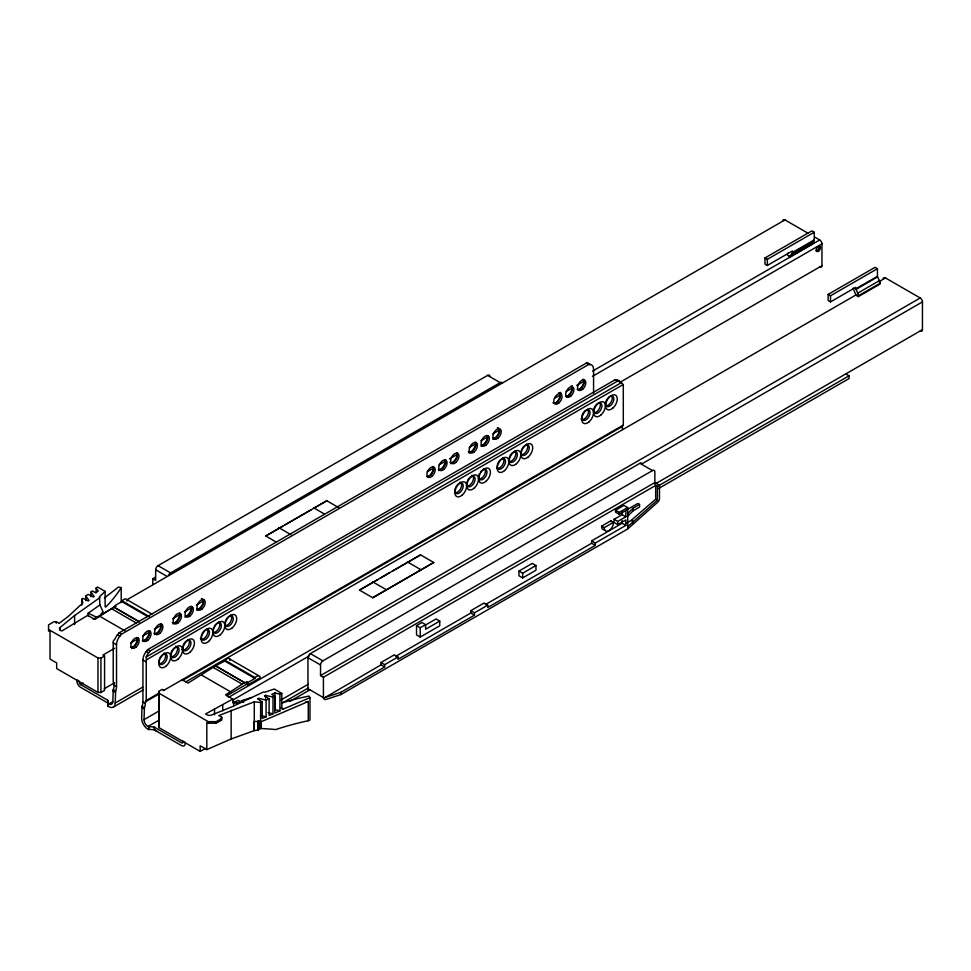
<?xml version="1.0" encoding="UTF-8"?>
<svg xmlns="http://www.w3.org/2000/svg" width="971" height="971" viewBox="0 0 971 971"><rect width="100%" height="100%" fill="white"/><g stroke="black" fill="none" stroke-linecap="round" stroke-linejoin="round"><path stroke-width="1.46" d="M96.117 592.626L96.117 588.074L97.525 586.994L105.111 591.375L105.099 606.183A1.821 0.74 -71.7 0 0 105.171 606.705A1.966 0.801 -72.3 0 0 105.875 606.899L106.057 606.741A216.788 125.162 0 0 0 121.205 587.613L118.474 587.054L104.48 597.918M258.262 729.949L260.58 728.517A5.559 1.808 20.5 0 1 261.223 728.517A256.441 83.457 20.5 0 1 275.776 729.549A213.28 123.135 0 0 1 308.268 720.737L308.268 701.511L260.653 721.963L254.208 721.319L254.208 730.617L258.152 729.961L258.152 720.931M232.724 701.548L235.334 701.79L237.859 700.334L240.189 701.317L237.604 703.101L232.749 702.846L232.749 699.047L205.549 713.988L206.872 714.753A3.738 2.16 0 0 0 211.666 714.996L232.372 706.621L263.396 692.02L264.949 692.262A216.788 125.162 0 0 1 274.223 689.009L281.808 693.391L281.796 708.199A1.881 1.226 -52.2 0 0 283.301 709.061L309.98 697.615L308.996 696.037A216.788 125.162 0 0 0 282.294 702.786M226.813 695.685L246.622 684.252L246.695 681.824L247.884 682.516L254.924 678.45L254.924 677.527L224.726 660.098L224.726 661.008L254.924 678.45M246.622 684.252L247.811 684.931L247.884 682.516M788.051 253.043A4.297 2.476 60 0 0 787.36 254.863L789.739 256.999L791.766 254.293L813.564 241.706A4.297 2.476 60 0 0 814.256 239.873L814.256 232.251L811.877 230.867L764.966 257.958L764.966 264.063L767.345 265.435L792.445 250.943L792.445 252.46A4.297 2.476 60 0 1 791.766 254.293M789.739 256.999L811.55 244.413L813.564 241.706M254.281 701.827L254.281 730.629L231.147 738.955L206.811 749.612L206.811 722.339L208.28 723.189L216.205 723.189L221.485 720.13L221.704 717.205L218.827 715.554L254.281 701.827L260.653 702.47L262.194 701.815L262.194 718.455L266.078 716.792L266.078 700.14L269.113 698.841L269.113 715.481L272.997 713.819L272.997 697.166L274.842 696.377L274.842 713.03L279.927 710.845L279.927 694.192L281.808 693.391M221.485 720.13L221.704 717.205M142.725 687.128L115.197 703.016A8.97 5.183 60 0 1 108.861 706.682L108.036 706.208L108.036 703.465L108.861 703.939A5.608 3.241 60 0 0 112.818 701.645L113.255 689.641A9.346 5.389 -60 0 0 114.141 685.32L113.219 681.411L113.219 642.826A9.346 5.389 -60 0 1 113.437 640.726A11.567 2.597 -39.4 0 1 115.064 638.93A9.346 5.389 -60 0 1 117.442 634.84L118.984 632.934L586.35 363.093L587.892 363.239A9.346 5.389 -60 0 1 590.271 364.574A9.346 5.389 -60 0 1 593.572 369.308L593.572 393.291M115.197 703.016L115.634 691.012A9.346 5.389 -60 0 0 116.52 686.691L116.52 644.732A9.346 5.389 -60 0 1 119.821 636.211L121.351 634.306L588.729 364.465L590.271 364.611L587.892 363.239M159.353 692.918L146.257 700.492L145.322 703.32A9.346 5.389 -60 0 1 144.448 707.653L144.011 719.657A5.608 3.241 60 0 0 147.968 726.514L154.158 727.048L181.541 742.839A1.869 1.08 60 0 0 182.851 742.087L182.851 741.091L185.23 742.463L185.23 743.458A5.231 3.022 60 0 1 181.541 745.594L154.158 729.791L147.968 729.27A8.97 5.183 60 0 1 141.632 718.273L142.069 706.269A9.346 5.389 -60 0 0 142.943 701.948L142.943 659.989A9.346 5.389 -60 0 1 146.257 651.468L147.786 649.563L615.165 379.734L619.073 381.239A9.346 5.389 -60 0 1 621.452 382.586A11.567 9.079 86.3 0 1 623.079 384.637A9.346 5.389 -60 0 1 623.297 386.47L623.297 425.067L622.375 426.451L182.026 680.683M627.642 526.731L657.379 500.186L657.379 486.435L655.668 485.439L323.428 677.248L320.527 675.573L320.527 664.965A3.362 1.942 -60 0 1 322.894 660.85L652.476 470.571A3.362 1.942 -60 0 1 654.855 471.942L654.855 482.551L320.527 675.573M659.394 499.325A3.362 1.942 -60 0 1 657.67 502.262L627.764 528.94L340.942 694.532L326.45 699.363M146.257 700.492L146.257 661.894A9.346 5.389 -60 0 1 146.475 659.795A11.567 9.079 86.3 0 1 146.245 656.942A9.346 5.389 -60 0 1 148.636 652.852L150.165 650.934L617.544 381.105L619.073 381.239M101.178 613.672L103.047 611.706L99.892 604.909L99.467 596.716A216.788 125.162 0 0 0 105.111 591.375M627.642 516.244L633.177 510.758L639.537 507.093L639.537 504.435L633.177 508.112L627.642 513.586M626.331 523.223L631.089 520.48L655.668 499.191L655.668 485.439M60.105 630.373L60.105 627.484L74.609 615.529L99.892 597.614M81.795 605.2L81.795 599.204L82.936 598.318L88.191 601.013L89.029 600.357L85.824 596.073L88.082 594.325L93.337 597.019L94.175 596.364L90.971 592.079L92.342 591.011L95.838 592.82L98.265 590.938L96.117 588.074M88.155 615.93L88.155 613.223L99.892 604.909M60.105 627.484A3.738 2.16 0 0 0 60.518 630.252L61.841 631.016L87.718 615.323L94.879 619.462L113.971 607.081L139.193 621.646M182.16 679.724L188.01 683.111L215.659 665.79L244.898 682.868L246.695 681.824M232.749 699.047L225.575 694.908L244.668 682.54M276.565 542.243L265.751 535.992L326.802 500.745L338.818 507.687M359.501 590.113L420.552 554.866L433.77 562.5L372.718 597.748L359.501 590.113L372.488 582.624M372.718 597.748L433.77 562.5M152.763 584.542L152.763 578.716L155.663 580.391L155.663 569.795A3.362 1.942 -60 0 1 158.042 565.668L487.624 375.389A3.362 1.942 -60 0 1 489.967 376.347M152.763 578.716L155.384 577.199M148.114 616.779L121.861 601.619L121.861 600.709L125.308 598.706L151.925 614.085M168.675 575.16A3.362 1.942 -60 0 1 170.605 572.914L500.174 382.635A3.362 1.942 -60 0 1 502.298 382.914M121.861 601.619L114.809 605.686L115.998 606.377L113.971 607.081M93.228 619.267L114.238 607.142M127.359 599.556L784.956 219.907L808.127 233.283M265.751 535.992L282.634 526.246M285.243 524.741L311.218 509.751M313.815 508.246L326.802 500.745M764.966 257.958L767.345 259.33L814.256 232.251M792.445 252.46L814.256 239.873M789.896 255.846L811.695 243.26M789.739 256.235L811.55 243.648M592.638 371.068L819.706 239.971A3.18 1.833 60 0 1 821.952 243.867L821.952 265.69A3.18 1.833 60 0 1 820.058 267.159M114.663 648.276L102.938 655.049L104.565 655.983L104.565 690.417L100.935 692.517L97.962 692.408L56.682 668.57L56.682 662.938L50.019 659.091L50.019 631.818L48.55 630.968L48.55 624.863L53.83 621.816L56.269 621.695L59.134 623.346L68.48 616.245L82.899 602.882L81.795 599.204M48.55 629.439L97.962 657.974L100.935 658.083L104.565 655.983M130.757 642.923L138.622 638.372M142.555 636.102L150.432 631.563M154.365 629.293L162.23 624.741M172.729 618.685L180.594 614.145M184.526 611.876L192.404 607.336M196.336 605.054L204.201 600.515M427.167 471.785L433.734 467.998M438.977 464.975L445.531 461.189M449.464 458.919L457.341 454.367M469.139 447.558L475.693 443.771M480.948 440.737L487.503 436.95M492.746 433.928L499.3 430.141M554.392 398.341L560.947 394.554M566.202 391.519L572.756 387.732M576.689 385.463L584.554 380.923M592.431 376.372L821.952 243.867M80.581 684.555L107.951 700.358L107.951 703.101L80.581 687.298A5.231 3.022 60 0 1 76.879 680.889L76.879 679.906L79.258 681.278L79.258 682.273A1.869 1.08 60 0 0 80.581 684.555L83.203 683.038M619.971 382.307L821.952 265.69M146.257 656.942L621.452 382.586M146.475 659.795L623.079 384.637M104.249 688.73L114.663 682.71M108.861 703.939L112.782 701.669M113.34 707.131L143.49 689.726M858.328 296.604L858.328 295.839A4.297 2.476 60 0 0 857.636 293.218L855.621 287.404L830.508 301.896L828.129 300.525L828.129 294.419L875.041 267.341L877.42 268.712L877.444 276.565L879.435 280.619A4.297 2.476 60 0 1 880.127 283.253L880.127 284.005L858.328 296.604L855.949 295.22L853.934 290.183A4.297 2.476 60 0 1 853.266 288.059M828.129 294.419L830.508 295.803L877.42 268.712M855.621 288.933L877.42 276.347M205.549 748.423L200.147 751.396L158.868 727.57L158.674 691.425L162.303 689.325L163.929 690.26M855.767 289.504L877.566 276.917M163.286 690.648L623.297 425.067M145.322 701.875L158.431 694.314M857.636 293.218L879.435 280.619M185.849 681.836L856.568 294.601M878.889 281.711L885.455 277.924L920.205 297.988A3.18 1.833 60 0 1 922.45 301.884L922.45 329.655A3.18 1.833 60 0 1 920.205 330.953M224.726 660.098L228.185 658.107L260.058 676.508L260.094 677.843L247.811 684.931M215.659 665.79L224.726 661.008M858.328 295.839L880.127 283.253M375.085 581.119L377.683 579.614M380.28 578.121L389.371 572.866M391.968 571.373L420.552 554.866M144.011 719.657L158.419 711.33M147.968 726.514L158.455 720.47M254.924 677.527L258.383 675.537M228.488 697.348L920.205 297.988M310.344 690.065A3.362 1.942 -60 0 1 307.965 688.694L307.965 657.719A3.362 1.942 -60 0 1 310.344 653.604L639.925 463.325A3.362 1.942 -60 0 1 642.037 463.592M233.064 699.897L309.385 655.838M642.826 463.325L922.45 301.884M158.674 691.425L158.868 693.136L208.28 721.659L216.205 721.659L221.485 718.613M280.607 700.212L308.171 684.3M654.685 484.25L922.45 329.655M485.366 604.605L591.63 543.25L591.63 540.883L595.332 543.02L625.846 525.396L625.846 519.922L617.799 524.571L614.097 522.434L614.097 519.303L617.799 521.439L625.846 516.79L625.846 510.503L619.243 514.327L615.541 512.19L615.541 510.248L623.952 505.393L627.642 507.53L627.764 528.94M281.772 703.332L308.038 688.16M657.379 486.435L849.079 375.801L849.079 378.544L658.666 488.486M416.535 625.64L421.936 622.52L425.626 624.656L425.626 629.244L439.754 621.088L439.754 625.785L420.237 637.049L416.535 634.913L416.535 625.64L420.237 627.776L425.626 624.656M289.661 701.523L309.348 690.15M615.541 510.248L619.243 512.385L627.642 507.53M424.497 625.615L436.052 618.952L439.754 621.088M518.951 571.094L532.278 563.398L535.968 565.535L535.968 570.232L522.653 577.927L518.951 575.791L518.951 571.094L522.653 573.23L535.968 565.535M626.465 509.993L637.826 503.439L639.537 504.435M601.607 526.124L610.832 520.796L613.478 522.325A6.542 3.775 -60 0 1 608.866 530.688A6.542 3.775 -60 0 1 604.253 527.654L601.607 526.124A6.542 3.775 -60 0 0 604.739 529.741M614.097 519.303L622.144 514.654L625.846 516.79M604.253 527.654L613.478 522.325M325.649 699.521A3.435 2.428 -45 0 1 323.561 698.416L380.984 664.88L380.984 662.525L394.262 654.855L397.964 656.991L397.964 659.345L474.467 615.165L474.467 612.822L487.758 605.151L487.758 607.506L595.332 545.386L595.332 543.02M395.561 656.457L470.777 613.029L470.777 610.686L484.056 603.015L487.758 605.151M591.63 540.883L622.144 523.26L625.846 525.396M380.984 662.525L384.674 664.662L397.964 656.991M323.428 677.248L323.428 697.627A3.362 1.942 -60 0 0 323.464 698.076L340.942 692.262L384.674 667.016L384.674 664.662M272.997 697.166L265.569 695.321L264.44 695.806L269.113 698.841M279.927 694.192L274.975 692.966L271.722 694.362L274.842 696.377M308.268 720.737L309.98 720.009L309.98 697.615M251.61 697.481L241.391 700.722L243.563 702.251M266.078 700.14L258.65 698.295L257.521 698.78L262.194 701.815M279.927 710.845L274.975 709.607L274.975 692.966M268.045 712.58L272.997 713.819M261.126 715.554L266.078 716.792M88.155 613.223L96.117 616.986M814.56 236.997L819.706 239.971M819.111 246.877L820.434 247.641M845.777 373.896L849.079 375.801M586.35 363.093L588.729 364.465M615.165 379.734L617.544 381.105M487.624 375.389L500.174 382.635M639.925 463.325L652.476 470.571M654.855 482.551L659.479 485.221L659.479 498.56M655.668 499.191L657.379 500.186M631.089 520.48L632.91 521.524M591.63 543.25L595.332 545.386M313.584 507.748L324.399 513.999M407.335 561.869L420.552 569.504M470.777 610.686L474.467 612.822M470.777 613.029L474.467 615.165M278.968 527.739L290.984 534.681M372.718 581.86L385.924 589.494M380.984 664.88L384.674 667.016M158.042 565.668L170.605 572.914M310.344 653.604L322.894 660.85M155.663 569.795L166.963 576.313M307.965 657.719L320.527 664.965M307.965 688.694L323.428 697.627M121.861 600.709L149.425 616.621M114.202 607.409L139.436 621.974M215.89 666.118L244.898 682.868M111.337 608.611L136.559 623.176M213.025 667.32L242.034 684.07M280.837 707.641L283.301 709.073M100.062 616.464L125.295 631.029M201.75 675.173L230.758 691.922M118.984 632.934L121.351 634.306M147.786 649.563L150.165 650.934M235.334 701.79L237.604 703.101M117.442 634.84L119.821 636.211M146.257 651.468L148.636 652.852M113.219 642.826L116.52 644.732M142.943 659.989L146.257 661.894M114.141 685.32L116.52 686.691M142.943 701.948L145.322 703.32M113.255 689.641L115.634 691.012M142.069 706.269L144.448 707.653M112.818 690.769L115.197 692.141M141.632 707.398L144.011 708.769M206.811 749.612L200.147 745.777L200.147 751.396M229.86 659.066L229.896 660.414M126.983 599.677L127.031 601.013M107.951 700.358L108.036 706.208M830.508 295.803L830.508 301.896M767.345 259.33L767.345 265.435M633.177 508.112L633.177 510.758M633.177 521.148L633.177 523.478M622.375 426.451L622.375 427.908A9.346 5.389 -60 0 0 622.52 429.4M622.144 512.142L622.144 514.654M622.144 520.529L622.144 523.26M619.243 512.385L619.243 514.327M617.799 521.439L617.799 524.571M522.653 573.23L522.653 577.927M420.237 627.776L420.237 637.049M340.942 692.262L340.942 694.532M265.569 695.321L265.569 698.343M261.223 721.356L261.223 728.517M260.653 702.47L260.58 728.517M259.233 720.737L259.233 729.318M257.752 721.101L257.752 729.961M233.683 702.931L233.683 705.929M231.147 710.153L231.147 738.955M222.735 704.837L222.735 710.821M216.205 721.659L216.205 723.189M214.518 708.806L214.518 714.802M208.28 721.659L208.28 723.189M158.868 693.136L158.868 727.57M154.158 727.048L154.158 729.791M148.781 726.988L148.781 729.731M121.205 587.613L121.205 602.542M100.935 658.083L100.935 692.517M97.962 657.974L97.962 692.408M90.971 592.079L90.971 596.619M85.824 596.073L85.824 600.612M74.609 615.529L74.609 624.62M56.269 621.695L56.269 623.224M305.428 702.13A213.28 123.135 0 0 1 308.268 701.511M161.744 655.401A5.887 3.399 -60 0 1 167.194 656.578A5.887 3.399 -60 0 1 162.169 664.431A5.887 3.399 -60 0 1 159.329 659.188M159.669 658.35A5.887 3.399 -60 0 1 161.15 656.032M172.486 649.878A5.887 3.399 -60 0 1 178.882 648.592A5.887 3.399 -60 0 1 174.926 657.161A5.887 3.399 -60 0 1 170.969 653.155M171.224 652.318A5.887 3.399 -60 0 1 171.988 650.655M175.787 646.14A5.887 3.399 -60 0 1 176.504 652.743A5.887 3.399 -60 0 1 170.398 656.542M183.883 643.797A5.887 3.399 -60 0 1 190.534 641.163A5.887 3.399 -60 0 1 187.476 649.866A5.887 3.399 -60 0 1 182.706 647.111M183.118 645.448A5.887 3.399 -60 0 1 183.458 644.61M188.18 639.476A5.887 3.399 -60 0 1 187.937 646.674A5.887 3.399 -60 0 1 181.868 649.344M202.381 633.116A5.887 3.399 -60 0 1 209.032 630.482A5.887 3.399 -60 0 1 205.973 639.185A5.887 3.399 -60 0 1 201.215 636.43M201.361 635.617A5.887 3.399 -60 0 1 201.956 633.929M206.677 628.795A5.887 3.399 -60 0 1 206.435 635.993A5.887 3.399 -60 0 1 200.366 638.663M215.331 624.754A5.887 3.399 -60 0 1 221.17 624.171A5.887 3.399 -60 0 1 217.868 632.315A5.887 3.399 -60 0 1 213.05 630.349M213.11 629.572A5.887 3.399 -60 0 1 213.511 627.909M214.275 626.246A5.887 3.399 -60 0 1 214.773 625.47M218.572 621.926A5.887 3.399 -60 0 1 218.791 628.322A5.887 3.399 -60 0 1 213.183 632.327M227.821 617.253A5.887 3.399 -60 0 1 233.271 618.43A5.887 3.399 -60 0 1 228.246 626.283A5.887 3.399 -60 0 1 225.406 621.039M225.745 620.202A5.887 3.399 -60 0 1 226.17 619.377M226.668 618.6A5.887 3.399 -60 0 1 227.214 617.884M230.467 615.068A5.887 3.399 -60 0 1 230.467 621.865A5.887 3.399 -60 0 1 224.58 625.263M480.378 472.112A5.887 3.399 -60 0 1 486.787 470.826A5.887 3.399 -60 0 1 482.83 479.395A5.887 3.399 -60 0 1 478.873 475.389M479.116 474.552A5.887 3.399 -60 0 1 479.468 473.714M469.648 477.635A5.887 3.399 -60 0 1 475.098 478.812A5.887 3.399 -60 0 1 470.073 486.665A5.887 3.399 -60 0 1 467.233 481.422M467.573 480.584A5.887 3.399 -60 0 1 469.054 478.266M484.189 468.58A5.887 3.399 -60 0 1 484.189 475.377A5.887 3.399 -60 0 1 478.302 478.776M459.04 483.522A5.887 3.399 -60 0 1 463.203 485.67A5.887 3.399 -60 0 1 459.477 492.855A5.887 3.399 -60 0 1 454.938 491.447M454.938 489.954A5.887 3.399 -60 0 1 455.338 488.292M455.678 487.442A5.887 3.399 -60 0 1 457.159 485.136M457.754 484.493A5.887 3.399 -60 0 1 458.397 483.959M459.902 482.114A5.887 3.399 -60 0 1 460.824 488.292A5.887 3.399 -60 0 1 455.011 492.71M471.797 475.244A5.887 3.399 -60 0 1 472.513 481.834A5.887 3.399 -60 0 1 466.408 485.646M522.665 447.704A5.887 3.399 -60 0 1 529.134 446.611A5.887 3.399 -60 0 1 524.68 455.217A5.887 3.399 -60 0 1 521.403 450.143M521.755 449.294A5.887 3.399 -60 0 1 522.18 448.481M526.476 444.172A5.887 3.399 -60 0 1 526.695 450.556A5.887 3.399 -60 0 1 521.087 454.562M511.329 453.858A5.887 3.399 -60 0 1 517.24 453.481A5.887 3.399 -60 0 1 513.441 461.723A5.887 3.399 -60 0 1 509.107 458.664M509.265 457.851A5.887 3.399 -60 0 1 509.86 456.164M510.285 455.35A5.887 3.399 -60 0 1 510.782 454.574M514.581 451.03A5.887 3.399 -60 0 1 514.339 458.227A5.887 3.399 -60 0 1 508.27 460.897M498.39 462.208A5.887 3.399 -60 0 1 505.138 459.756A5.887 3.399 -60 0 1 501.546 468.592A5.887 3.399 -60 0 1 497.37 464.708M497.625 463.871A5.887 3.399 -60 0 1 497.965 463.033M502.687 457.899A5.887 3.399 -60 0 1 502.687 464.696A5.887 3.399 -60 0 1 496.8 468.095M607.239 398.875A5.887 3.399 -60 0 1 613.708 397.782A5.887 3.399 -60 0 1 609.254 406.388A5.887 3.399 -60 0 1 605.977 401.314M606.329 400.465A5.887 3.399 -60 0 1 606.754 399.651M611.475 395.67A5.887 3.399 -60 0 1 611.05 402.14A5.887 3.399 -60 0 1 605.661 405.732M595.903 405.028A5.887 3.399 -60 0 1 601.753 404.446A5.887 3.399 -60 0 1 598.452 412.59A5.887 3.399 -60 0 1 593.633 410.624M593.839 409.022A5.887 3.399 -60 0 1 594.434 407.335M594.859 406.521A5.887 3.399 -60 0 1 595.357 405.744M599.58 402.528A5.887 3.399 -60 0 1 599.156 408.997A5.887 3.399 -60 0 1 593.767 412.602M585.258 410.709A5.887 3.399 -60 0 1 590.065 412.675A5.887 3.399 -60 0 1 585.258 420.212A5.887 3.399 -60 0 1 581.945 415.879M582.199 415.042A5.887 3.399 -60 0 1 582.539 414.204M582.964 413.379A5.887 3.399 -60 0 1 584.615 411.255M587.686 409.398A5.887 3.399 -60 0 1 586.763 416.644A5.887 3.399 -60 0 1 580.949 418.938M163.893 653.01A5.887 3.399 -60 0 1 164.815 659.188A5.887 3.399 -60 0 1 159.001 663.606M616.694 379.867A9.346 5.389 -60 0 1 619.425 381.797M157.52 731.394A3.738 2.16 0 0 1 154.984 729.682M610.832 520.796A6.542 3.775 -60 0 1 610.832 521.67M883.197 279.223A3.18 1.833 60 0 1 885.455 277.924M148.697 630.495A5.887 3.399 -60 0 1 148.029 637.364A5.887 3.399 -60 0 1 142.385 640.362M136.802 637.364A5.887 3.399 -60 0 1 136.134 644.234A5.887 3.399 -60 0 1 130.49 647.232M160.931 624.074A5.887 3.399 -60 0 1 159.924 630.495A5.887 3.399 -60 0 1 154.777 633.699M154.28 633.505A5.887 3.399 -60 0 1 153.855 633.177M149.485 630.883A8.314 4.806 -60 0 1 142.688 641.515M138.368 640.387A8.314 4.806 -60 0 1 137.724 637.668M179.429 613.393A5.887 3.399 -60 0 1 178.421 619.814A5.887 3.399 -60 0 1 173.275 623.018M172.777 622.824A5.887 3.399 -60 0 1 172.353 622.496M161.38 624.013A8.314 4.806 -60 0 1 154.583 634.646M149.91 632.74A8.314 4.806 -60 0 1 149.619 630.81M191.323 606.535A5.887 3.399 -60 0 1 190.316 612.944A5.887 3.399 -60 0 1 185.17 616.16M201.398 598.609A5.887 3.399 -60 0 1 202.878 604.872A5.887 3.399 -60 0 1 196.567 609.084M191.773 606.462A8.314 4.806 -60 0 1 184.976 617.107M180.084 614.279A8.314 4.806 -60 0 1 180.011 613.259M179.89 613.332A8.314 4.806 -60 0 1 173.081 623.965M456.94 453.178A5.887 3.399 -60 0 1 455.933 459.599A5.887 3.399 -60 0 1 450.787 462.803M450.289 462.597A5.887 3.399 -60 0 1 449.864 462.269M457.39 453.117A8.314 4.806 -60 0 1 450.593 463.75M446.272 462.621A8.314 4.806 -60 0 1 445.628 459.902M444.706 459.599A5.887 3.399 -60 0 1 444.038 466.468A5.887 3.399 -60 0 1 438.394 469.466M203.667 599.605A8.314 4.806 -60 0 1 196.87 610.237M432.811 466.468A5.887 3.399 -60 0 1 432.386 472.938A5.887 3.399 -60 0 1 426.997 476.543M497.407 427.713A5.887 3.399 -60 0 1 498.888 433.976A5.887 3.399 -60 0 1 492.576 438.188M445.495 459.987A8.314 4.806 -60 0 1 438.698 470.619M434.377 469.491A8.314 4.806 -60 0 1 433.806 467.791M487.333 435.627A5.887 3.399 -60 0 1 486.325 442.048A5.887 3.399 -60 0 1 481.179 445.252M475.438 442.497A5.887 3.399 -60 0 1 474.431 448.918A5.887 3.399 -60 0 1 469.284 452.122M468.787 451.916A5.887 3.399 -60 0 1 468.362 451.588M499.604 429.801A8.314 4.806 -60 0 1 492.88 439.341M583.037 379.163A5.887 3.399 -60 0 1 583.037 385.96A5.887 3.399 -60 0 1 577.15 389.359M487.782 435.566A8.314 4.806 -60 0 1 480.985 446.199M476.312 444.293A8.314 4.806 -60 0 1 476.021 442.363M475.887 442.436A8.314 4.806 -60 0 1 469.09 453.069M571.142 386.033A5.887 3.399 -60 0 1 571.361 392.418A5.887 3.399 -60 0 1 565.753 396.435M572.283 385.718A8.314 4.806 -60 0 1 566.481 396.921M560.668 394.554A8.314 4.806 -60 0 1 560.668 392.43M558.75 392.697A5.887 3.399 -60 0 1 559.247 399.688A5.887 3.399 -60 0 1 552.936 402.759M560.401 392.587A8.314 4.806 -60 0 1 555.509 403.183M584.251 379.879A8.314 4.806 -60 0 1 578.376 390.063M137.603 637.753A8.314 4.806 -60 0 1 131.716 647.936M433.539 467.949A8.314 4.806 -60 0 1 427.726 477.04M593.888 413.44A9.346 5.389 -60 0 1 593.718 412.772M593.609 412.044A9.346 5.389 -60 0 1 593.572 411.267M782.735 220.818A3.18 1.833 60 0 1 784.956 219.907M819.087 247.277A2.986 1.724 -60 0 1 816.041 250.821M166.272 665.9A8.314 4.806 -60 0 0 168.905 653.01A8.314 4.806 -60 0 0 159.074 661.737A8.314 4.806 -60 0 0 166.272 665.9M178.166 659.03A8.314 4.806 -60 0 0 180.8 646.152A8.314 4.806 -60 0 0 170.969 654.879A8.314 4.806 -60 0 0 178.166 659.03M190.061 652.16A8.314 4.806 -60 0 0 192.695 639.282A8.314 4.806 -60 0 0 182.864 648.009A8.314 4.806 -60 0 0 190.061 652.16M208.559 641.479A8.314 4.806 -60 0 0 211.193 628.601A8.314 4.806 -60 0 0 201.361 637.328A8.314 4.806 -60 0 0 208.559 641.479M220.453 634.621A8.314 4.806 -60 0 0 223.087 621.731A8.314 4.806 -60 0 0 213.256 630.458A8.314 4.806 -60 0 0 220.453 634.621M232.348 627.752A8.314 4.806 -60 0 0 234.982 614.874A8.314 4.806 -60 0 0 225.151 623.588A8.314 4.806 -60 0 0 232.348 627.752M486.07 481.264A8.314 4.806 -60 0 0 488.704 468.386A8.314 4.806 -60 0 0 478.873 477.113A8.314 4.806 -60 0 0 486.07 481.264M474.176 488.134A8.314 4.806 -60 0 0 476.81 475.256A8.314 4.806 -60 0 0 466.978 483.971A8.314 4.806 -60 0 0 474.176 488.134M462.281 495.004A8.314 4.806 -60 0 0 464.915 482.114A8.314 4.806 -60 0 0 455.083 490.841A8.314 4.806 -60 0 0 462.281 495.004M528.358 456.856A8.314 4.806 -60 0 0 530.991 443.965A8.314 4.806 -60 0 0 521.16 452.692A8.314 4.806 -60 0 0 528.358 456.856M516.463 463.713A8.314 4.806 -60 0 0 519.097 450.835A8.314 4.806 -60 0 0 509.265 459.562A8.314 4.806 -60 0 0 516.463 463.713M504.568 470.583A8.314 4.806 -60 0 0 507.202 457.705A8.314 4.806 -60 0 0 497.37 466.432A8.314 4.806 -60 0 0 504.568 470.583M612.932 408.026A8.314 4.806 -60 0 0 615.565 395.136A8.314 4.806 -60 0 0 605.734 403.863A8.314 4.806 -60 0 0 612.932 408.026M601.037 414.884A8.314 4.806 -60 0 0 603.671 402.006A8.314 4.806 -60 0 0 593.839 410.733A8.314 4.806 -60 0 0 601.037 414.884M589.142 421.754A8.314 4.806 -60 0 0 591.776 408.876A8.314 4.806 -60 0 0 581.945 417.603A8.314 4.806 -60 0 0 589.142 421.754M147.993 640.205A5.887 3.399 -60 0 0 149.862 631.089A5.887 3.399 -60 0 0 142.895 637.267A5.887 3.399 -60 0 0 147.993 640.205M136.098 647.074A5.887 3.399 -60 0 0 137.967 637.959A5.887 3.399 -60 0 0 131 644.125A5.887 3.399 -60 0 0 136.098 647.074M159.887 633.335A5.887 3.399 -60 0 0 161.744 624.219A5.887 3.399 -60 0 0 154.79 630.397A5.887 3.399 -60 0 0 159.887 633.335M178.385 622.654A5.887 3.399 -60 0 0 180.254 613.538A5.887 3.399 -60 0 0 173.287 619.716A5.887 3.399 -60 0 0 178.385 622.654M190.28 615.796A5.887 3.399 -60 0 0 192.149 606.669A5.887 3.399 -60 0 0 185.182 612.847A5.887 3.399 -60 0 0 190.28 615.796M202.174 608.926A5.887 3.399 -60 0 0 204.031 599.811A5.887 3.399 -60 0 0 197.077 605.977A5.887 3.399 -60 0 0 202.174 608.926M455.897 462.439A5.887 3.399 -60 0 0 457.754 453.323A5.887 3.399 -60 0 0 450.799 459.501A5.887 3.399 -60 0 0 455.897 462.439M432.107 476.178A5.887 3.399 -60 0 0 433.976 467.051A5.887 3.399 -60 0 0 427.009 473.229A5.887 3.399 -60 0 0 432.107 476.178M444.002 469.309A5.887 3.399 -60 0 0 445.871 460.193A5.887 3.399 -60 0 0 438.904 466.359A5.887 3.399 -60 0 0 444.002 469.309M498.184 438.03A5.887 3.399 -60 0 0 500.041 428.903A5.887 3.399 -60 0 0 493.086 435.081A5.887 3.399 -60 0 0 498.184 438.03M486.289 444.888A5.887 3.399 -60 0 0 488.158 435.773A5.887 3.399 -60 0 0 481.191 441.951A5.887 3.399 -60 0 0 486.289 444.888M474.394 451.758A5.887 3.399 -60 0 0 476.263 442.642A5.887 3.399 -60 0 0 469.296 448.82A5.887 3.399 -60 0 0 474.394 451.758M582.758 389.201A5.887 3.399 -60 0 0 584.615 380.074A5.887 3.399 -60 0 0 577.66 386.252A5.887 3.399 -60 0 0 582.758 389.201M570.863 396.059A5.887 3.399 -60 0 0 572.732 386.944A5.887 3.399 -60 0 0 565.765 393.121A5.887 3.399 -60 0 0 570.863 396.059M558.968 402.929A5.887 3.399 -60 0 0 560.837 393.813A5.887 3.399 -60 0 0 553.871 399.991A5.887 3.399 -60 0 0 558.968 402.929M818.869 250.906A2.986 1.724 -60 0 0 819.815 246.27A2.986 1.724 -60 0 0 816.271 249.401A2.986 1.724 -60 0 0 818.869 250.906"/></g></svg>
